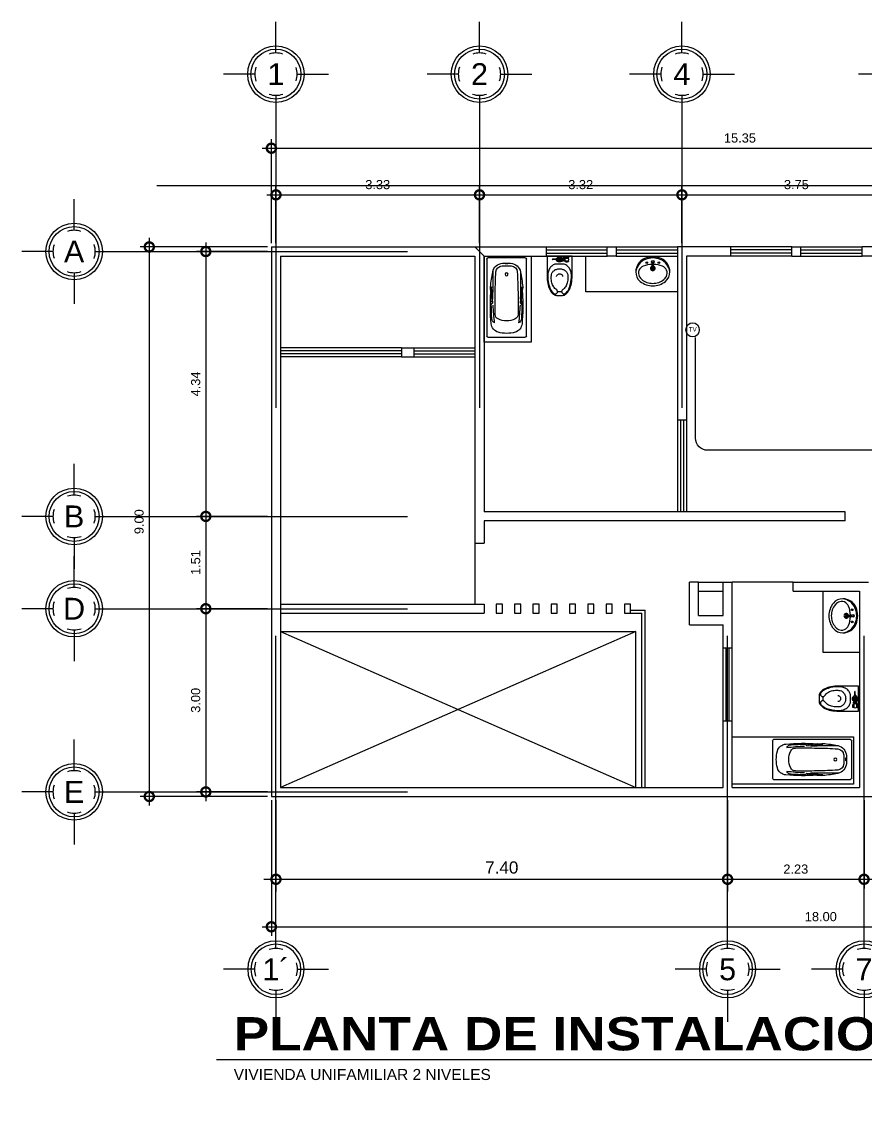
# Model space of a CAD drawing. Header units: inches. Extents: x -370 to 18, y -197 to 199.
# Drawn here: x -290.24 to -276.42, y -196.67 to -178.92 of the extents above; entities that cross this region are included whole.
import ezdxf
from ezdxf.enums import TextEntityAlignment as Align

# ---------------------------------------------------------------- set-up
doc = ezdxf.new("R2010")
doc.units = ezdxf.units.IN
doc.header["$MEASUREMENT"] = 0
doc.header["$PDMODE"] = 34
doc.header["$PDSIZE"] = 0.2
doc.linetypes.add('CENTER2', pattern=[28.575, 19.05, -3.175, 3.175, -3.175])
for name, color, linetype in [('artefactos', 1, 'Continuous'), ('aux2', 194, 'Continuous'), ('ESPECIALES', 2, 'Continuous'), ('IS01-Instalacion Cable', 2, 'Continuous'), ('MUEBLES', 7, 'Continuous')]:
    doc.layers.add(name, color=color, linetype=linetype)
doc.styles.add('1', font='arial.ttf')
doc.styles.add('2', font='')
doc.styles.add('ARIAL', font='arial.ttf', dxfattribs={"height": 0.14})
doc.styles.get("Standard").update_dxf_attribs({"font": 'arial.ttf'})
doc.styles.get('2').set_extended_font_data('Arial Black')
doc.linetypes.add('ELECTRICAL_LINE', pattern='A,0.5,-0.25,["X",Standard,S=0.1,R=0,X=-0.1,Y=-0.05],-0.25', length=1)
doc.dimstyles.new('E100', dxfattribs={"dimtxt": 0.15, "dimasz": 0.15, "dimexe": 0.15, "dimexo": 0.0625, "dimgap": 0.09, "dimtad": 1, "dimzin": 0, "dimdsep": 46, "dimtxsty": 'Standard', "dimblk": 'DOTSMALL', "dimcen": 0.09, "dimdle": 0.15, "dimclrd": 1, "dimclre": 1, "dimclrt": 2, "dimazin": 0, "dimtfac": 1, "dimtofl": 0, "dimtmove": 1, "dimatfit": 1, "dimldrblk": 'OPEN90', "dimfxl": 1, "dimtolj": 1, "dimtzin": 0, "dimarcsym": 0})

# ---------------------------------------------------------------- blocks, each defined once
blk = doc.blocks.new('BC-P3')
at = {"color": 1}
for p, q in [((-0.352, 0), (0.352, 0)), ((-0.375, -1.477), (-0.375, -0.023)), ((0.375, -0.023), (0.375, -1.477)), ((-0.26, -0.25), (-0.26, -0.65)), ((0.26, -0.25), (0.26, -0.65)), ((-0.299, -0.646), (-0.304, -0.562)), ((-0.295, -0.615), (-0.289, -0.545)), ((-0.289, -0.545), (-0.288, -0.546)), ((-0.26, -0.847), (-0.285, -0.558)), ((0.26, -0.847), (0.285, -0.558)), ((0.289, -0.545), (0.288, -0.546)), ((0.295, -0.615), (0.289, -0.545)), ((0.299, -0.646), (0.304, -0.562)), ((-0.295, -0.615), (-0.29, -0.621)), ((-0.289, -0.622), (-0.278, -0.816)), ((0.289, -0.622), (0.278, -0.816)), ((0.295, -0.615), (0.29, -0.621)), ((-0.295, -0.835), (-0.28, -0.82)), ((-0.295, -0.885), (-0.295, -0.835)), ((-0.295, -0.885), (-0.261, -0.851)), ((0.295, -0.885), (0.261, -0.851)), ((0.295, -0.835), (0.28, -0.82)), ((0.295, -0.885), (0.295, -0.835)), ((0.352, -1.5), (-0.352, -1.5))]:
    blk.add_line(p, q, dxfattribs=at)
blk.add_lwpolyline([(-0.026, -0.108, 0.338364), (-0.025, -0.109, 0.038384), (-0.018, -0.11, 0.0164), (-0.01, -0.111, 0.011665), (0.002, -0.111, 0.011665), (0.013, -0.111, 0.0164), (0.021, -0.11, 0.038384), (0.029, -0.109, 0.338364), (0.029, -0.108, 0.338364), (0.029, -0.107, 0.038384), (0.021, -0.106, 0.0164), (0.013, -0.105, 0.011665), (0.002, -0.105, 0.011665), (-0.01, -0.105, 0.0164), (-0.018, -0.106, 0.038384), (-0.025, -0.107, 0.338364)], format="xyb", close=True, dxfattribs=at)
blk.add_circle((0, -0.31), 0.0275, dxfattribs=at)
for centre, radius, start, end in [((-0.352, -0.023), 0.023, 90, 180), ((-0.067, -0.301), 0.2, 92.1239, 168.9839), ((-0.082, -0.272), 0.12, 92.5539, 176.467), ((0, -2.1), 1.95, 90, 92.5539), ((0, -2.1), 2, 90, 92.1239), ((0, -2.1), 2, 87.8761, 90), ((0, -2.1), 1.95, 87.4461, 90), ((0.067, -0.301), 0.2, 11.0161, 87.8761), ((0.082, -0.272), 0.12, 3.533, 87.4461), ((0.352, -0.023), 0.023, 0, 90), ((2.677, -0.835), 2.995, 168.9839, 174.4587), ((7.962, -0.768), 8.179, 176.467, 179.1704), ((-7.962, -0.768), 8.179, 0.8296, 3.533), ((-2.677, -0.835), 2.995, 5.5413, 11.0161), ((-0.205, -0.556), 0.1, 174.4587, 183.7832), ((-0.289, -0.548), 0.002, 12.2804, 69.2529), ((-0.384, -0.569), 0.1, 4.1251, 12.2804), ((0.384, -0.569), 0.1, 167.7196, 175.8749), ((0.289, -0.548), 0.002, 110.7471, 167.7196), ((0.205, -0.556), 0.1, 356.2168, 5.5413), ((3.668, -0.903), 3.974, 176.4609, 184.9418), ((-0.389, -0.652), 0.09, 356.4609, 3.7832), ((-0.291, -0.622), 0.002, 5, 45.7989), ((-0.284, -0.816), 0.006, 315, 3.2505), ((4.742, -0.654), 5.002, 179.9558, 181.4637), ((8.359, -0.88), 8.578, 178.4608, 181.2396), ((-8.359, -0.88), 8.578, 358.7604, 1.5392), ((-4.742, -0.654), 5.002, 358.5363, 0.0442), ((0.284, -0.816), 0.006, 176.7495, 225), ((0.291, -0.622), 0.002, 134.2011, 175), ((-3.668, -0.903), 3.974, 355.0582, 3.5391), ((0.389, -0.652), 0.09, 176.2168, 183.5391), ((4.351, -0.851), 4.64, 180.3451, 183.6254), ((-0.266, -0.847), 0.006, 315, 5), ((4.742, -0.654), 5.002, 182.7348, 186.5873), ((-4.742, -0.654), 5.002, 353.4127, 357.2652), ((0.266, -0.847), 0.006, 175, 225), ((-4.351, -0.851), 4.64, 356.3746, 359.6549), ((-0.18, -1.139), 0.1, 182.9172, 241.9463), ((-0.117, -1.064), 0.1, 181.2396, 243.8791), ((0, -0.825), 0.366, 243.8791, 270), ((0, -0.825), 0.366, 270, 296.1209), ((0.117, -1.064), 0.1, 296.1209, 358.7604), ((0.18, -1.139), 0.1, 298.0537, 357.0828), ((-0.112, -1.23), 0.18, 184.9418, 254.479), ((0, -0.825), 0.6, 254.479, 270), ((0, -0.825), 0.6, 270, 285.521), ((0.112, -1.23), 0.18, 285.521, 355.0582), ((-0.352, -1.477), 0.023, 180, 270), ((0.352, -1.477), 0.023, 270, 0)]:
    blk.add_arc(centre, radius, start, end, dxfattribs=at)
blk = doc.blocks.new('lo')
at = {"layer": 'artefactos', "color": 1, "linetype": 'Continuous'}
for p, q in [((0.036, 0.012), (0.124, 0.012)), ((0.036, -0.012), (0.124, -0.012))]:
    blk.add_line(p, q, dxfattribs=at)
at = {"layer": 'artefactos', "color": 1}
blk.add_lwpolyline([(-0.175, -0.206, 0.225897), (-0.02, -0.28, 0.302325), (0.197, -0.136, 0.099436), (0.224, 0, 0.099436), (0.197, 0.136, 0.302325), (-0.02, 0.28, 0.225897), (-0.175, 0.206, 0.172204), (-0.248, 0, 0.172204)], format="xyb", close=True, dxfattribs=at)
blk.add_lwpolyline([(-0.144, 0.181, 0.172204), (-0.208, 0, 0.172204), (-0.144, -0.181)], format="xyb", dxfattribs=at)
at = {"layer": 'artefactos', "color": 1, "linetype": 'Continuous'}
blk.add_circle((0.144, 0), 0.0233, dxfattribs=at)
at = {"layer": 'artefactos', "color": 1}
for centre, radius, start, end in [((-0.054, 0.024), 0.258, 82.5047, 82.5047), ((-0.054, -0.024), 0.258, 277.4953, 277.4953), ((-0.02, 0.08), 0.16, 117.069, 140.9171), ((-0.038, 0.114), 0.121, 20.3585, 117.069), ((-0.346, 0), 0.45, 1.4812, 20.3585), ((-0.038, -0.114), 0.121, 242.931, 339.6415), ((-0.346, 0), 0.45, 339.6415, 358.5184), ((-0.02, -0.08), 0.16, 219.0829, 242.931)]:
    blk.add_arc(centre, radius, start, end, dxfattribs=at)
at = {"layer": 'artefactos', "color": 1, "linetype": 'Continuous'}
blk.add_arc((0.036, 0), 0.0116, 90, 270, dxfattribs=at)
at = {"layer": 'aux2', "color": 1}
for centre, radius in [((0.131, 0.1), 0.015), ((0.144, 0), 0.0175), ((0.131, -0.1), 0.015)]:
    blk.add_circle(centre, radius, dxfattribs=at)
for centre, radius, start, end in [((-0.054, 0.024), 0.258, 22.1793, 82.5047), ((0.037, 0), 0.0375, 18.0708, 341.925), ((0.037, 0), 0.023, 30.3811, 329.6115), ((-0.128, 0), 0.336, 0, 21.2533), ((-0.054, -0.024), 0.258, 277.4953, 337.8207), ((-0.128, 0), 0.336, 338.7467, 0)]:
    blk.add_arc(centre, radius, start, end, dxfattribs=at)
blk = doc.blocks.new('videt')
at = {"layer": 'artefactos', "color": 1}
blk.add_line((0.024, 0.29), (-0.044, 0.29), dxfattribs=at)
for points in [[(0.196, 0.029, 0.049648), (0.183, 0.159, 0.06346), (0.151, 0.256, 0.103485), (0.093, 0.331, 0.178458), (0.04, 0.351), (-0.06, 0.351, 0.178458), (-0.112, 0.331, 0.103485), (-0.17, 0.256, 0.06346), (-0.203, 0.159, 0.049648), (-0.216, 0.029), (-0.216, -0.293), (0.196, -0.293)], [(-0.104, 0.322, 0.103485), (-0.159, 0.251, 0.06346), (-0.191, 0.157, 0.049648), (-0.204, 0.029, 0.075858), (-0.192, -0.046, 0.086069), (-0.162, -0.106, 0.105985), (-0.113, -0.148, 0.126201), (-0.06, -0.162), (0.04, -0.162, 0.126201), (0.093, -0.148, 0.105985), (0.142, -0.106, 0.086069), (0.172, -0.046, 0.075858), (0.184, 0.029, 0.049648), (0.171, 0.157, 0.06346), (0.139, 0.251, 0.103485), (0.085, 0.322, 0.097511), (0.07, 0.328, 0.09808), (0.055, 0.328, 0.098895), (0.041, 0.322, 0.099479), (0.03, 0.311, 0.099479), (0.025, 0.297, 0.098895), (0.025, 0.282, 0.09808), (0.031, 0.268, 0.097511), (0.041, 0.257, -0.102445), (0.087, 0.211, -0.077884), (0.116, 0.146, -0.065096), (0.127, 0.061, -0.024284), (0.125, 0.029, -0.115331), (0.115, -0.013, -0.103946), (0.086, -0.051, -0.091071), (0.043, -0.075, -0.083675), (-0.01, -0.084, -0.083675), (-0.063, -0.075, -0.091071), (-0.105, -0.051, -0.103946), (-0.135, -0.013, -0.115331), (-0.145, 0.029, -0.024284), (-0.146, 0.061, -0.065096), (-0.135, 0.146, -0.077884), (-0.106, 0.211, -0.102445), (-0.061, 0.257, 0.097511), (-0.05, 0.268, 0.09808), (-0.044, 0.282, 0.098895), (-0.044, 0.297, 0.099479), (-0.05, 0.311, 0.099479), (-0.061, 0.322, 0.098895), (-0.075, 0.328, 0.09808), (-0.09, 0.328, 0.097511)]]:
    blk.add_lwpolyline(points, format="xyb", close=True, dxfattribs=at)
blk.add_lwpolyline([(0.04, 0.043, -0.111064), (0.036, 0.026, -0.102841), (0.025, 0.012, -0.093011), (0.01, 0.003, -0.087082), (-0.01, -0.001, -0.087082), (-0.029, 0.003, -0.093011), (-0.045, 0.012, -0.102841), (-0.056, 0.026, -0.111064), (-0.06, 0.043, -0.111064)], format="xyb", dxfattribs=at)
at = {"layer": 'aux2', "color": 1}
for p, q in [((-0.166, -0.293), (-0.166, -0.281)), ((-0.166, -0.293), (-0.091, -0.293)), ((-0.154, -0.215), (-0.154, -0.203)), ((-0.083, -0.215), (-0.154, -0.215)), ((-0.083, -0.259), (-0.154, -0.259)), ((-0.154, -0.277), (-0.154, -0.259)), ((-0.15, -0.206), (-0.15, -0.201)), ((-0.15, -0.276), (-0.15, -0.265)), ((-0.135, -0.209), (-0.147, -0.209)), ((-0.135, -0.262), (-0.147, -0.262)), ((-0.132, -0.206), (-0.132, -0.197)), ((-0.132, -0.274), (-0.132, -0.265)), ((-0.125, -0.206), (-0.125, -0.197)), ((-0.125, -0.274), (-0.125, -0.265)), ((-0.11, -0.209), (-0.122, -0.209)), ((-0.11, -0.262), (-0.122, -0.262)), ((-0.107, -0.206), (-0.107, -0.201)), ((-0.107, -0.276), (-0.107, -0.265)), ((-0.104, -0.215), (-0.104, -0.203)), ((-0.104, -0.277), (-0.104, -0.259)), ((-0.091, -0.293), (-0.091, -0.281)), ((-0.083, -0.212), (-0.07, -0.212)), ((-0.083, -0.262), (-0.083, -0.212)), ((-0.083, -0.237), (-0.07, -0.237)), ((-0.083, -0.262), (-0.07, -0.262)), ((-0.07, -0.262), (-0.07, -0.212)), ((-0.058, -0.215), (-0.07, -0.215)), ((-0.058, -0.259), (-0.07, -0.259)), ((-0.046, -0.212), (-0.058, -0.212)), ((-0.058, -0.262), (-0.058, -0.212)), ((-0.046, -0.262), (-0.058, -0.262)), ((0.047, -0.221), (0.031, -0.221)), ((0.047, -0.252), (0.031, -0.252)), ((0.047, -0.252), (0.047, -0.221)), ((0.05, -0.234), (0.106, -0.234)), ((0.05, -0.24), (0.106, -0.24))]:
    blk.add_line(p, q, dxfattribs=at)
blk.add_lwpolyline([(-0.035, -0.237), (-0.022, -0.259), (0.003, -0.259), (0.015, -0.237), (0.003, -0.215), (-0.022, -0.215)], close=True, dxfattribs=at)
for centre, radius in [((-0.01, -0.237), 0.0437), ((-0.01, -0.236), 0.025), ((-0.01, -0.237), 0.025), ((-0.01, -0.237), 0.00855)]:
    blk.add_circle(centre, radius, dxfattribs=at)
for centre, radius, start, end in [((-0.129, -0.39), 0.116, 71.0754, 108.9246), ((-0.119, -0.237), 0.0406, 147.7952, 212.2048), ((-0.129, -0.25), 0.0531, 61.9275, 118.0725), ((-0.147, -0.206), 0.00312, 180, 270), ((-0.147, -0.265), 0.00312, 90, 180), ((-0.135, -0.206), 0.00312, 270, 0), ((-0.135, -0.265), 0.00312, 0, 90), ((-0.122, -0.206), 0.00312, 180, 270), ((-0.122, -0.265), 0.00312, 90, 180), ((-0.11, -0.206), 0.00312, 270, 0), ((-0.11, -0.265), 0.00312, 0, 90), ((-0.138, -0.237), 0.0406, 327.7958, 32.2042), ((0.05, -0.231), 0.00312, 180, 270), ((0.05, -0.243), 0.00312, 90, 180), ((0.106, -0.237), 0.00312, 270, 90)]:
    blk.add_arc(centre, radius, start, end, dxfattribs=at)
blk = doc.blocks.new('EJE NORTE NUEVO')
at = {"color": 8}
for p, q in [((0, 3.252), (0, 3.764)), ((-0.347, 2.905), (-0.859, 2.905)), ((0.347, 2.905), (0.859, 2.905))]:
    blk.add_line(p, q, dxfattribs=at)
at = {"color": 2, "linetype": 'CENTER2'}
blk.add_line((0, 2.558), (0, -2.558), dxfattribs=at)
at = {"color": 8}
blk.add_circle((0, 2.905), 0.463, dxfattribs=at)
at = {"color": 4}
blk.add_circle((0, 2.905), 0.409, dxfattribs=at)
at = {"color": 8}
for start, end in [(71.4161, 108.5839), (160.6993, 199.2784), (341.7694, 18.2529), (251.0526, 288.9474)]:
    blk.add_arc((0, 2.905), 0.347, start, end, dxfattribs=at)
at = {"color": 4}
blk.add_attdef('A', text='', height=0.358, dxfattribs=at).set_placement((0, 2.905), align=Align.MIDDLE_CENTER)
blk = doc.blocks.new('_DotSmall')
at = {"color": 0, "linetype": 'ByBlock', "const_width": 0.5}
blk.add_lwpolyline([(-0.0625, 0, 1), (0.0625, 0, 1)], format="xyb", close=True, dxfattribs=at)
blk = doc.blocks.new('*D478')
at = {"color": 1, "lineweight": -2, "transparency": 16777216}
for p, q in [((29.459, 9.062), (29.459, 10.003)), ((32.793, 9.062), (32.793, 10.003)), ((29.309, 9.853), (32.943, 9.853))]:
    blk.add_line(p, q, dxfattribs=at)
at = {"layer": 'DEFPOINTS', "color": 0, "transparency": 16777216}
for p in [(32.793, 9.853), (29.459, 9), (32.793, 9)]:
    blk.add_point(p, dxfattribs=at)
at = {"color": 1, "lineweight": -2, "transparency": 16777216, "xscale": 0.3, "yscale": 0.3, "zscale": 0.3, "rotation": 180}
blk.add_blockref('_DotSmall', (29.459, 9.853), dxfattribs=at)
at = {"color": 1, "lineweight": -2, "transparency": 16777216, "xscale": 0.3, "yscale": 0.3, "zscale": 0.3}
blk.add_blockref('_DotSmall', (32.793, 9.853), dxfattribs=at)
at = {"color": 2, "transparency": 16777216, "insert": (31.126, 10.02), "char_height": 0.15, "attachment_point": 5}
blk.add_mtext('\\A1;3.33', dxfattribs=at)
blk = doc.blocks.new('_Open90')
at = {"color": 0, "linetype": 'ByBlock', "lineweight": -2}
for p, q in [((0, 0), (-1, 0)), ((-0.5, 0.5), (0, 0)), ((0, 0), (-0.5, -0.5))]:
    blk.add_line(p, q, dxfattribs=at)
blk = doc.blocks.new('*D479')
at = {"color": 1, "lineweight": -2, "transparency": 16777216}
for p, q in [((32.793, 9.062), (32.793, 10.003)), ((36.109, 9.062), (36.109, 10.003)), ((32.643, 9.853), (36.259, 9.853))]:
    blk.add_line(p, q, dxfattribs=at)
at = {"layer": 'DEFPOINTS', "color": 0, "transparency": 16777216}
for p in [(36.109, 9.853), (32.793, 9), (36.109, 9)]:
    blk.add_point(p, dxfattribs=at)
at = {"color": 1, "lineweight": -2, "transparency": 16777216, "xscale": 0.3, "yscale": 0.3, "zscale": 0.3, "rotation": 180}
blk.add_blockref('_DotSmall', (32.793, 9.853), dxfattribs=at)
at = {"color": 1, "lineweight": -2, "transparency": 16777216, "xscale": 0.3, "yscale": 0.3, "zscale": 0.3}
blk.add_blockref('_DotSmall', (36.109, 9.853), dxfattribs=at)
at = {"color": 2, "transparency": 16777216, "insert": (34.451, 10.02), "char_height": 0.15, "attachment_point": 5}
blk.add_mtext('\\A1;3.32', dxfattribs=at)
blk = doc.blocks.new('*D480')
at = {"color": 1, "lineweight": -2, "transparency": 16777216}
for p, q in [((36.109, 9.062), (36.109, 10.003)), ((39.859, 9.062), (39.859, 10.003)), ((35.959, 9.853), (40.009, 9.853))]:
    blk.add_line(p, q, dxfattribs=at)
at = {"layer": 'DEFPOINTS', "color": 0, "transparency": 16777216}
for p in [(39.859, 9.853), (36.109, 9), (39.859, 9)]:
    blk.add_point(p, dxfattribs=at)
at = {"color": 1, "lineweight": -2, "transparency": 16777216, "xscale": 0.3, "yscale": 0.3, "zscale": 0.3, "rotation": 180}
blk.add_blockref('_DotSmall', (36.109, 9.853), dxfattribs=at)
at = {"color": 1, "lineweight": -2, "transparency": 16777216, "xscale": 0.3, "yscale": 0.3, "zscale": 0.3}
blk.add_blockref('_DotSmall', (39.859, 9.853), dxfattribs=at)
at = {"color": 2, "transparency": 16777216, "insert": (37.984, 10.02), "char_height": 0.15, "attachment_point": 5}
blk.add_mtext('\\A1;3.75', dxfattribs=at)
blk = doc.blocks.new('*D482')
at = {"color": 1, "lineweight": -2, "transparency": 16777216}
for p, q in [((29.384, 9.062), (29.384, 10.767)), ((44.734, 9.062), (44.734, 10.767)), ((29.234, 10.617), (44.884, 10.617))]:
    blk.add_line(p, q, dxfattribs=at)
at = {"layer": 'DEFPOINTS', "color": 0, "transparency": 16777216}
for p in [(44.734, 10.617), (29.384, 9), (44.734, 9)]:
    blk.add_point(p, dxfattribs=at)
at = {"color": 1, "lineweight": -2, "transparency": 16777216, "xscale": 0.3, "yscale": 0.3, "zscale": 0.3, "rotation": 180}
blk.add_blockref('_DotSmall', (29.384, 10.617), dxfattribs=at)
at = {"color": 1, "lineweight": -2, "transparency": 16777216, "xscale": 0.3, "yscale": 0.3, "zscale": 0.3}
blk.add_blockref('_DotSmall', (44.734, 10.617), dxfattribs=at)
at = {"color": 2, "transparency": 16777216, "insert": (37.059, 10.783), "char_height": 0.15, "attachment_point": 5}
blk.add_mtext('\\A1;15.35', dxfattribs=at)
blk = doc.blocks.new('*D483')
at = {"color": 1, "lineweight": -2, "transparency": 16777216}
for p, q in [((28.31, 9.075), (28.31, 4.437)), ((29.322, 8.925), (28.16, 8.925)), ((29.322, 4.587), (28.16, 4.587))]:
    blk.add_line(p, q, dxfattribs=at)
at = {"layer": 'DEFPOINTS', "color": 0, "transparency": 16777216}
for p in [(29.384, 8.925), (28.31, 4.587), (29.384, 4.587)]:
    blk.add_point(p, dxfattribs=at)
at = {"color": 1, "lineweight": -2, "transparency": 16777216, "xscale": 0.3, "yscale": 0.3, "zscale": 0.3}
for p, rotation in [((28.31, 8.925), 90), ((28.31, 4.587), 270)]:
    blk.add_blockref('_DotSmall', p, dxfattribs=dict(at, rotation=rotation))
at = {"color": 2, "transparency": 16777216, "insert": (28.144, 6.756), "char_height": 0.15, "attachment_point": 5, "rotation": 90}
blk.add_mtext('\\A1;4.34', dxfattribs=at)
blk = doc.blocks.new('*D484')
at = {"color": 1, "lineweight": -2, "transparency": 16777216}
for p, q in [((28.31, 4.737), (28.31, 2.925)), ((29.322, 4.587), (28.16, 4.587)), ((29.322, 3.075), (28.16, 3.075))]:
    blk.add_line(p, q, dxfattribs=at)
at = {"layer": 'DEFPOINTS', "color": 0, "transparency": 16777216}
for p in [(29.384, 4.587), (28.31, 3.075), (29.384, 3.075)]:
    blk.add_point(p, dxfattribs=at)
at = {"color": 1, "lineweight": -2, "transparency": 16777216, "xscale": 0.3, "yscale": 0.3, "zscale": 0.3}
for p, rotation in [((28.31, 4.587), 90), ((28.31, 3.075), 270)]:
    blk.add_blockref('_DotSmall', p, dxfattribs=dict(at, rotation=rotation))
at = {"color": 2, "transparency": 16777216, "insert": (28.144, 3.831), "char_height": 0.15, "attachment_point": 5, "rotation": 90}
blk.add_mtext('\\A1;1.51', dxfattribs=at)
blk = doc.blocks.new('*D485')
at = {"color": 1, "lineweight": -2, "transparency": 16777216}
for p, q in [((28.31, 3.225), (28.31, -0.075)), ((29.322, 3.075), (28.16, 3.075)), ((29.322, 0.075), (28.16, 0.075))]:
    blk.add_line(p, q, dxfattribs=at)
at = {"layer": 'DEFPOINTS', "color": 0, "transparency": 16777216}
for p in [(29.384, 3.075), (28.31, 0.075), (29.384, 0.075)]:
    blk.add_point(p, dxfattribs=at)
at = {"color": 1, "lineweight": -2, "transparency": 16777216, "xscale": 0.3, "yscale": 0.3, "zscale": 0.3}
for p, rotation in [((28.31, 3.075), 90), ((28.31, 0.075), 270)]:
    blk.add_blockref('_DotSmall', p, dxfattribs=dict(at, rotation=rotation))
at = {"color": 2, "transparency": 16777216, "insert": (28.144, 1.575), "char_height": 0.15, "attachment_point": 5, "rotation": 90}
blk.add_mtext('\\A1;3.00', dxfattribs=at)
blk = doc.blocks.new('*D486')
at = {"color": 1, "lineweight": -2, "transparency": 16777216}
for p, q in [((27.384, 9.15), (27.384, -0.15)), ((29.322, 9), (27.234, 9)), ((29.322, 0), (27.234, 0))]:
    blk.add_line(p, q, dxfattribs=at)
at = {"layer": 'DEFPOINTS', "color": 0, "transparency": 16777216}
for p in [(29.384, 9), (27.384, 0), (29.384, 0)]:
    blk.add_point(p, dxfattribs=at)
at = {"color": 1, "lineweight": -2, "transparency": 16777216, "xscale": 0.3, "yscale": 0.3, "zscale": 0.3}
for p, rotation in [((27.384, 9), 90), ((27.384, 0), 270)]:
    blk.add_blockref('_DotSmall', p, dxfattribs=dict(at, rotation=rotation))
at = {"color": 2, "transparency": 16777216, "insert": (27.218, 4.5), "char_height": 0.15, "attachment_point": 5, "rotation": 90}
blk.add_mtext('\\A1;9.00', dxfattribs=at)
blk = doc.blocks.new('*D142')
at = {"color": 1, "lineweight": -2, "transparency": 16777216}
for p, q in [((-212.554, 105.222), (-212.554, 103.728)), ((-205.157, 105.222), (-205.157, 103.728)), ((-212.754, 103.928), (-204.957, 103.928))]:
    blk.add_line(p, q, dxfattribs=at)
at = {"layer": 'DEFPOINTS', "color": 0, "transparency": 16777216}
for p in [(-212.554, 105.284), (-205.157, 105.284), (-205.157, 103.928)]:
    blk.add_point(p, dxfattribs=at)
at = {"color": 1, "lineweight": -2, "transparency": 16777216, "xscale": 0.3, "yscale": 0.3, "zscale": 0.3, "rotation": 180}
blk.add_blockref('_DotSmall', (-212.554, 103.928), dxfattribs=at)
at = {"color": 1, "lineweight": -2, "transparency": 16777216, "xscale": 0.3, "yscale": 0.3, "zscale": 0.3}
blk.add_blockref('_DotSmall', (-205.157, 103.928), dxfattribs=at)
at = {"color": 2, "transparency": 16777216, "insert": (-208.855, 104.12), "char_height": 0.2, "attachment_point": 5}
blk.add_mtext('\\A1;7.40', dxfattribs=at)
blk = doc.blocks.new('*D492')
at = {"color": 1, "lineweight": -2, "transparency": 16777216}
for p, q in [((36.857, -0.062), (36.857, -1.506)), ((39.092, -0.062), (39.092, -1.506)), ((36.707, -1.356), (39.242, -1.356))]:
    blk.add_line(p, q, dxfattribs=at)
at = {"layer": 'DEFPOINTS', "color": 0, "transparency": 16777216}
for p in [(36.857, 0), (39.092, 0), (39.092, -1.356)]:
    blk.add_point(p, dxfattribs=at)
at = {"color": 1, "lineweight": -2, "transparency": 16777216, "xscale": 0.3, "yscale": 0.3, "zscale": 0.3, "rotation": 180}
blk.add_blockref('_DotSmall', (36.857, -1.356), dxfattribs=at)
at = {"color": 1, "lineweight": -2, "transparency": 16777216, "xscale": 0.3, "yscale": 0.3, "zscale": 0.3}
blk.add_blockref('_DotSmall', (39.092, -1.356), dxfattribs=at)
at = {"color": 2, "transparency": 16777216, "insert": (37.974, -1.19), "char_height": 0.15, "attachment_point": 5}
blk.add_mtext('\\A1;2.23', dxfattribs=at)
blk = doc.blocks.new('*D487')
at = {"color": 1, "lineweight": -2, "transparency": 16777216}
for p, q in [((47.384, 1.888), (47.384, -1.506)), ((39.092, -0.062), (39.092, -1.506)), ((38.942, -1.356), (47.534, -1.356))]:
    blk.add_line(p, q, dxfattribs=at)
at = {"layer": 'DEFPOINTS', "color": 0, "transparency": 16777216}
for p in [(47.384, 1.95), (39.092, 0), (47.384, -1.356)]:
    blk.add_point(p, dxfattribs=at)
at = {"color": 1, "lineweight": -2, "transparency": 16777216, "xscale": 0.3, "yscale": 0.3, "zscale": 0.3, "rotation": 180}
blk.add_blockref('_DotSmall', (39.092, -1.356), dxfattribs=at)
at = {"color": 1, "lineweight": -2, "transparency": 16777216, "xscale": 0.3, "yscale": 0.3, "zscale": 0.3}
blk.add_blockref('_DotSmall', (47.384, -1.356), dxfattribs=at)
at = {"color": 2, "transparency": 16777216, "insert": (43.238, -1.19), "char_height": 0.15, "attachment_point": 5}
blk.add_mtext('\\A1;8.29', dxfattribs=at)
blk = doc.blocks.new('*D488')
at = {"color": 1, "lineweight": -2, "transparency": 16777216}
for p, q in [((29.384, -0.062), (29.384, -2.284)), ((47.384, -0.062), (47.384, -2.284)), ((29.234, -2.134), (47.534, -2.134))]:
    blk.add_line(p, q, dxfattribs=at)
at = {"layer": 'DEFPOINTS', "color": 0, "transparency": 16777216}
for p in [(29.384, 0), (47.384, 0), (47.384, -2.134)]:
    blk.add_point(p, dxfattribs=at)
at = {"color": 1, "lineweight": -2, "transparency": 16777216, "xscale": 0.3, "yscale": 0.3, "zscale": 0.3, "rotation": 180}
blk.add_blockref('_DotSmall', (29.384, -2.134), dxfattribs=at)
at = {"color": 1, "lineweight": -2, "transparency": 16777216, "xscale": 0.3, "yscale": 0.3, "zscale": 0.3}
blk.add_blockref('_DotSmall', (47.384, -2.134), dxfattribs=at)
at = {"color": 2, "transparency": 16777216, "insert": (38.384, -1.968), "char_height": 0.15, "attachment_point": 5}
blk.add_mtext('\\A1;18.00', dxfattribs=at)
blk = doc.blocks.new('TV0.30')
at = {"layer": 'ESPECIALES', "color": 3}
blk.add_circle((-0.115, 0), 0.156, dxfattribs=at)
at = {"layer": 'ESPECIALES', "color": 2, "linetype": 'Continuous', "style": 'ARIAL'}
blk.add_text('TV', height=0.1, dxfattribs=at).set_placement((-0.205, -0.038))
blk = doc.blocks.new('*U691')
h = blk.add_hatch(color=1)
h.paths.add_polyline_path([(25.671, 0), (25.712, 0, 0.414214), (25.926, -0.214), (25.926, -0.255, -0.414214)])
h.paths.add_polyline_path([(25.926, 0.255), (25.926, 0.214, 0.414214), (25.712, 0), (25.671, 0, -0.414214)])
h = blk.add_hatch(color=1)
h.paths.add_polyline_path([(25.926, 0.255), (25.926, 0.343, -0.414214), (26.269, 0), (26.18, 0, 0.414214)])
h.paths.add_polyline_path([(26.18, 0), (26.269, 0, -0.414214), (25.926, -0.343), (25.926, -0.255, 0.414214)])
at = {"color": 13}
for p, q in [((25.926, -0.83), (25.926, 0.83)), ((0, 0), (26.755, 0))]:
    blk.add_line(p, q, dxfattribs=at)
at = {"color": 5}
for p, q in [((25.926, 0.611), (25.926, 0.83)), ((0, 0), (0.218, 0)), ((26.537, 0), (26.755, 0)), ((25.926, -0.611), (25.926, -0.83))]:
    blk.add_line(p, q, dxfattribs=at)
at = {"color": 13}
for radius in [0.343, 0.255, 0.214]:
    blk.add_circle((25.926, 0), radius, dxfattribs=at)
at = {"color": 2, "linetype": 'Continuous', "style": '1'}
blk.add_text('ESCALA 1:', height=0.2, dxfattribs=at).set_placement((22.75, -0.311))
at = {"color": 1, "linetype": 'Continuous', "style": '2'}
blk.add_attdef('TITULO', (0.308, 0.162), '', height=0.6, dxfattribs=at)
at = {"color": 2, "linetype": 'Continuous', "style": '1'}
blk.add_attdef('DESCRIPCION', (0.308, -0.373), '', height=0.2, dxfattribs=at)
at = {"color": 2, "style": '1'}
blk.add_attdef('ESCALA', (24.263, -0.311), '', height=0.2, dxfattribs=at)
blk = doc.blocks.new('A$C4C712806')
at = {"color": 8}
for p, q in [((47.264, 10), (27.508, 10)), ((29.384, 9), (29.384, 0)), ((29.384, 9), (33.884, 9)), ((32.868, 8.85), (32.718, 9)), ((33.884, 9), (33.884, 8.85)), ((36.909, 9), (36.034, 9)), ((36.034, 9), (36.034, 6.162)), ((36.909, 8.85), (36.909, 9)), ((37.909, 8.85), (37.909, 9)), ((37.909, 9), (38.059, 9)), ((38.059, 8.85), (38.059, 9)), ((44.734, 9), (39.059, 9)), ((39.059, 8.85), (39.059, 9)), ((29.534, 8.85), (29.534, 0.15)), ((29.534, 8.85), (32.718, 8.85)), ((32.718, 8.85), (32.718, 4.15)), ((32.868, 8.85), (33.884, 8.85)), ((32.868, 8.85), (32.868, 4.662)), ((34.534, 8.266), (34.534, 8.85)), ((36.184, 8.85), (36.184, 6.162)), ((36.909, 8.85), (36.184, 8.85)), ((37.909, 8.85), (38.059, 8.85)), ((39.784, 8.85), (39.059, 8.85)), ((36.034, 8.266), (34.534, 8.266)), ((31.518, 7.35), (31.718, 7.35)), ((31.518, 7.35), (31.518, 7.2)), ((31.718, 7.35), (31.718, 7.2)), ((31.518, 7.2), (31.718, 7.2)), ((36.184, 6.162), (36.034, 6.162)), ((38.784, 4.662), (32.868, 4.662)), ((38.784, 4.512), (38.784, 4.662)), ((32.868, 4.512), (32.868, 4.15)), ((38.784, 4.512), (32.868, 4.512)), ((32.718, 4.15), (32.868, 4.15)), ((32.718, 4.15), (32.718, 3.15)), ((36.232, 2.812), (36.232, 3.512)), ((36.382, 3.512), (36.232, 3.512)), ((36.382, 2.962), (36.382, 3.512)), ((36.382, 3.512), (36.782, 3.512)), ((36.782, 2.962), (36.782, 3.512)), ((36.782, 3.512), (36.932, 3.512)), ((36.932, 2.431), (36.932, 3.512)), ((37.932, 3.512), (36.932, 3.512)), ((37.932, 3.362), (37.932, 3.512)), ((37.932, 3.512), (39.167, 3.512)), ((36.382, 3.362), (36.782, 3.362)), ((37.932, 3.362), (39.017, 3.362)), ((38.417, 3.362), (38.417, 2.362)), ((39.017, 3.362), (39.017, 0.15)), ((29.534, 3.15), (32.868, 3.15)), ((32.868, 3.15), (32.868, 3)), ((35.268, 3.05), (35.504, 3.05)), ((35.504, 0.15), (35.504, 3.05)), ((29.534, 3), (32.868, 3)), ((35.268, 3), (35.454, 3)), ((35.454, 0.15), (35.454, 3)), ((36.382, 2.962), (36.782, 2.962)), ((29.534, 2.7), (35.354, 2.7)), ((35.354, 2.7), (29.534, 0.15)), ((29.534, 2.7), (35.354, 0.15)), ((35.354, 0.15), (35.354, 2.7)), ((36.232, 2.812), (36.782, 2.812)), ((36.782, 2.431), (36.782, 2.812)), ((36.932, 2.431), (36.782, 2.431)), ((38.417, 2.362), (39.017, 2.362)), ((36.782, 0.15), (36.782, 1.231)), ((36.932, 1.231), (36.782, 1.231)), ((36.932, 0.15), (36.932, 1.231)), ((29.384, 0), (48.384, 0)), ((29.534, 0.15), (36.782, 0.15)), ((36.932, 0.15), (39.017, 0.15))]:
    blk.add_line(p, q, dxfattribs=at)
at = {"color": 1}
for p, q in [((33.884, 9), (34.884, 9)), ((35.034, 9), (36.034, 9)), ((37.909, 9), (36.909, 9)), ((38.059, 9), (39.059, 9)), ((33.884, 8.85), (34.884, 8.85)), ((35.034, 8.85), (36.034, 8.85)), ((37.909, 8.85), (36.909, 8.85)), ((38.059, 8.85), (39.059, 8.85)), ((31.518, 7.35), (29.534, 7.35)), ((31.718, 7.35), (32.718, 7.35)), ((31.518, 7.2), (29.534, 7.2)), ((31.718, 7.2), (32.718, 7.2)), ((36.034, 6.162), (36.034, 4.662)), ((36.184, 6.162), (36.184, 4.662)), ((36.782, 1.231), (36.782, 2.431)), ((36.932, 1.231), (36.932, 2.431))]:
    blk.add_line(p, q, dxfattribs=at)
at = {"color": 2}
for p, q in [((33.884, 8.95), (34.884, 8.95)), ((33.884, 8.9), (34.884, 8.9)), ((35.034, 8.95), (36.034, 8.95)), ((35.034, 8.9), (36.034, 8.9)), ((37.909, 8.95), (36.909, 8.95)), ((37.909, 8.9), (36.909, 8.9)), ((38.059, 8.95), (39.059, 8.95)), ((38.059, 8.9), (39.059, 8.9)), ((31.518, 7.3), (29.534, 7.3)), ((31.718, 7.3), (32.718, 7.3)), ((31.518, 7.25), (29.534, 7.25)), ((31.718, 7.25), (32.718, 7.25)), ((36.084, 6.162), (36.084, 4.662)), ((36.134, 6.162), (36.134, 4.662)), ((36.832, 1.231), (36.832, 2.431)), ((36.882, 1.231), (36.882, 2.431))]:
    blk.add_line(p, q, dxfattribs=at)
at = {"color": 8}
for points in [[(34.884, 9), (35.034, 9), (35.034, 8.85), (34.884, 8.85)], [(32.868, 8.85), (33.642, 8.85), (33.642, 7.44), (32.868, 7.44)], [(33.068, 3), (33.168, 3), (33.168, 3.15), (33.068, 3.15)], [(33.368, 3), (33.468, 3), (33.468, 3.15), (33.368, 3.15)], [(33.668, 3), (33.768, 3), (33.768, 3.15), (33.668, 3.15)], [(33.968, 3), (34.068, 3), (34.068, 3.15), (33.968, 3.15)], [(34.268, 3), (34.368, 3), (34.368, 3.15), (34.268, 3.15)], [(34.568, 3), (34.668, 3), (34.668, 3.15), (34.568, 3.15)], [(34.868, 3), (34.968, 3), (34.968, 3.15), (34.868, 3.15)], [(35.168, 3), (35.268, 3), (35.268, 3.15), (35.168, 3.15)], [(38.92, 0.976), (38.92, 0.201), (36.932, 0.201), (36.932, 0.976)]]:
    blk.add_lwpolyline(points, close=True, dxfattribs=at)
for p, values in [((29.459, 8.925), {'A': '1'}), ((32.793, 8.925), {'A': '2'}), ((36.109, 8.925), {'A': '4'}), ((39.859, 8.925), {'A': '8'})]:
    blk.add_blockref('EJE NORTE NUEVO', p).add_auto_attribs(values)
ref = blk.add_blockref('EJE NORTE NUEVO', (29.058, 8.925), dxfattribs=dict(rotation=90))
ref.add_attrib('A', 'A', dxfattribs={"color": 4, "height": 0.358}).set_placement((26.153, 8.925), align=Align.MIDDLE_CENTER)
ref = blk.add_blockref('EJE NORTE NUEVO', (29.058, 4.587), dxfattribs=dict(rotation=90))
ref.add_attrib('A', 'B', dxfattribs={"color": 4, "height": 0.358}).set_placement((26.153, 4.587), align=Align.MIDDLE_CENTER)
ref = blk.add_blockref('EJE NORTE NUEVO', (29.058, 3.075), dxfattribs=dict(rotation=90))
ref.add_attrib('A', 'D', dxfattribs={"color": 4, "height": 0.358}).set_placement((26.153, 3.075), align=Align.MIDDLE_CENTER)
ref = blk.add_blockref('EJE NORTE NUEVO', (29.459, 0.075), dxfattribs=dict(xscale=-1, rotation=180))
ref.add_attrib('A', '1´', dxfattribs={"color": 4, "height": 0.3581}).set_placement((29.459, -2.83), align=Align.MIDDLE_CENTER)
ref = blk.add_blockref('EJE NORTE NUEVO', (36.857, 0.075), dxfattribs=dict(xscale=-1, rotation=180))
ref.add_attrib('A', '5', dxfattribs={"color": 4, "height": 0.358}).set_placement((36.857, -2.83), align=Align.MIDDLE_CENTER)
ref = blk.add_blockref('EJE NORTE NUEVO', (39.092, 0.075), dxfattribs=dict(xscale=-1, rotation=180))
ref.add_attrib('A', '7', dxfattribs={"color": 4, "height": 0.358}).set_placement((39.092, -2.83), align=Align.MIDDLE_CENTER)
ref = blk.add_blockref('EJE NORTE NUEVO', (29.058, 0.075), dxfattribs=dict(rotation=90))
ref.add_attrib('A', 'E', dxfattribs={"color": 4, "height": 0.358}).set_placement((26.153, 0.075), align=Align.MIDDLE_CENTER)
at = {"layer": 'artefactos', "color": 8, "xscale": -0.8666666666666671, "yscale": 0.8666666666666671, "zscale": 0.8666666666666671}
blk.add_blockref('BC-P3', (33.237, 8.82), dxfattribs=at)
at = {"layer": 'artefactos', "color": 8, "xscale": -0.8666666666666671, "yscale": 0.8666666666666671, "zscale": 0.8666666666666671, "rotation": 270}
blk.add_blockref('BC-P3', (38.89, 0.606), dxfattribs=at)
at = {"layer": 'MUEBLES', "color": 8}
for name, p, rotation in [('videt', (34.095, 8.558), 180), ('lo', (35.632, 8.611), 89.99999999999999), ('videt', (38.707, 1.613), 89.99999999999997)]:
    blk.add_blockref(name, p, dxfattribs=dict(at, rotation=rotation))
blk.add_blockref('lo', (38.764, 2.959), dxfattribs=at)
for base, p1, p2, picture, middle in [((44.734, 10.617), (29.384, 9), (44.734, 9), '*D482', (37.059, 10.783)), ((32.793, 9.853), (29.459, 9), (32.793, 9), '*D478', (31.126, 10.02)), ((36.109, 9.853), (32.793, 9), (36.109, 9), '*D479', (34.451, 10.02)), ((39.859, 9.853), (36.109, 9), (39.859, 9), '*D480', (37.984, 10.02)), ((47.384, -1.356), (39.092, 0), (47.384, 1.95), '*D487', (43.238, -1.19)), ((47.384, -2.134), (29.384, 0), (47.384, 0), '*D488', (38.384, -1.968)), ((39.0916, -1.3564), (36.8567, 0), (39.0916, 0), '*D492', (37.9741, -1.1897))]:
    dim = blk.add_linear_dim(base=base, p1=p1, p2=p2, dimstyle='E100')
    dim.commit()
    dim.dimension.update_dxf_attribs({"geometry": picture, "text_midpoint": middle})
for base, p1, p2, picture, middle in [((27.384, 0), (29.384, 9), (29.384, 0), '*D486', (27.218, 4.5)), ((28.31, 4.587), (29.384, 8.925), (29.384, 4.587), '*D483', (28.144, 6.756)), ((28.31, 3.075), (29.384, 4.587), (29.384, 3.075), '*D484', (28.144, 3.831)), ((28.31, 0.075), (29.384, 3.075), (29.384, 0.075), '*D485', (28.144, 1.575))]:
    dim = blk.add_linear_dim(base=base, p1=p1, p2=p2, angle=90, dimstyle='E100')
    dim.commit()
    dim.dimension.update_dxf_attribs({"geometry": picture, "text_midpoint": middle})
dim = blk.add_linear_dim(base=(36.857, -1.356), p1=(29.459, 0), p2=(36.857, 0), dimstyle='E100')
dim.commit()
dim.dimension.update_dxf_attribs({"geometry": '*D142', "text_midpoint": (33.158, -1.164), "insert": (242.013, -105.284)})

msp = doc.modelspace()

# ---------------------------------------------------------------- linework, layer by layer
at = {"layer": 'IS01-Instalacion Cable', "linetype": 'ELECTRICAL_LINE'}
msp.add_lwpolyline([(-273.01824, -185.93935), (-279, -185.93935, -0.41421356), (-279.2, -185.73935), (-279.2, -184.0931)], format="xyb", dxfattribs=at)

# ---------------------------------------------------------------- block references
msp.add_blockref('A$C4C712806', (-315.5309, -191.60923))
at = {"xscale": 0.9073029058261515, "yscale": 0.9073029058261515, "zscale": 0.9073029058261515}
msp.add_blockref('*U691', (-287.04333, -195.91409), dxfattribs=at).add_auto_attribs({'TITULO': 'PLANTA DE INSTALACIONES ESPECIALES NIVEL 2', 'DESCRIPCION': 'VIVIENDA UNIFAMILIAR 2 NIVELES', 'ESCALA': '75'})
at = {"layer": 'ESPECIALES', "linetype": 'ByBlock', "xscale": 0.7000000000000028, "yscale": 0.75, "zscale": 0.753}
msp.add_blockref('TV0.30', (-279.16594, -183.96704), dxfattribs=at)

doc.saveas('drawing.dxf')
